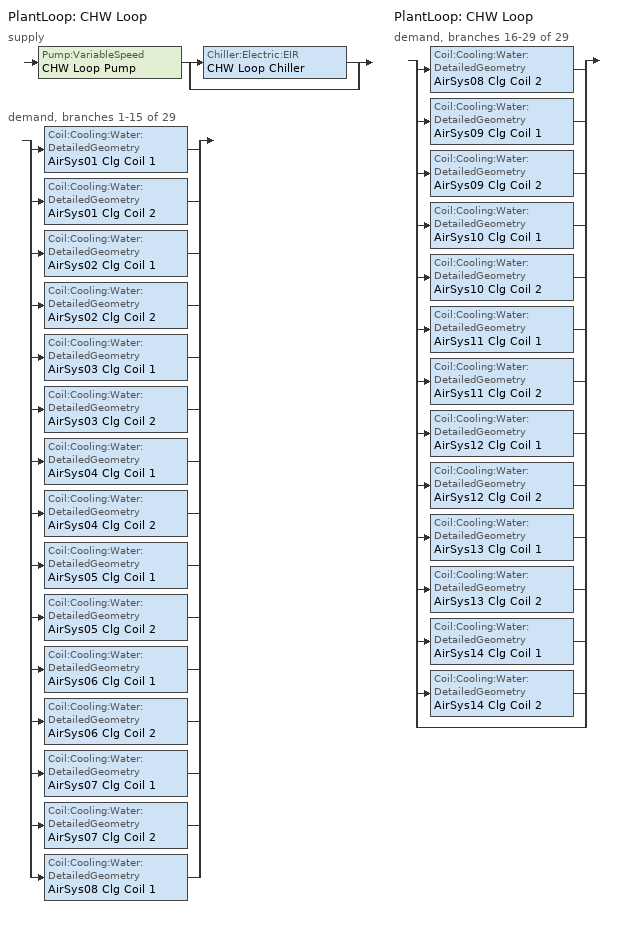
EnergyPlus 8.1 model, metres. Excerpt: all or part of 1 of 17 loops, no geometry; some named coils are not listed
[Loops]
PlantLoop 'CHW Loop'
 supply: Pump:VariableSpeed 'CHW Loop Pump' > split
  | Chiller:Electric:EIR 'CHW Loop Chiller'
  | bypass
 demand, branches 1-15 of 29: split
  | Coil:Cooling:Water:DetailedGeometry 'AirSys01 Clg Coil 1'
  | Coil:Cooling:Water:DetailedGeometry 'AirSys01 Clg Coil 2'
  | Coil:Cooling:Water:DetailedGeometry 'AirSys02 Clg Coil 1'
  | Coil:Cooling:Water:DetailedGeometry 'AirSys02 Clg Coil 2'
  | Coil:Cooling:Water:DetailedGeometry 'AirSys03 Clg Coil 1'
  | Coil:Cooling:Water:DetailedGeometry 'AirSys03 Clg Coil 2'
  | Coil:Cooling:Water:DetailedGeometry 'AirSys04 Clg Coil 1'
  | Coil:Cooling:Water:DetailedGeometry 'AirSys04 Clg Coil 2'
  | Coil:Cooling:Water:DetailedGeometry 'AirSys05 Clg Coil 1'
  | Coil:Cooling:Water:DetailedGeometry 'AirSys05 Clg Coil 2'
  | Coil:Cooling:Water:DetailedGeometry 'AirSys06 Clg Coil 1'
  | Coil:Cooling:Water:DetailedGeometry 'AirSys06 Clg Coil 2'
  | Coil:Cooling:Water:DetailedGeometry 'AirSys07 Clg Coil 1'
  | Coil:Cooling:Water:DetailedGeometry 'AirSys07 Clg Coil 2'
  | Coil:Cooling:Water:DetailedGeometry 'AirSys08 Clg Coil 1'
PlantLoop 'CHW Loop'
 demand, branches 16-29 of 29: split
  | Coil:Cooling:Water:DetailedGeometry 'AirSys08 Clg Coil 2'
  | Coil:Cooling:Water:DetailedGeometry 'AirSys09 Clg Coil 1'
  | Coil:Cooling:Water:DetailedGeometry 'AirSys09 Clg Coil 2'
  | Coil:Cooling:Water:DetailedGeometry 'AirSys10 Clg Coil 1'
  | Coil:Cooling:Water:DetailedGeometry 'AirSys10 Clg Coil 2'
  | Coil:Cooling:Water:DetailedGeometry 'AirSys11 Clg Coil 1'
  | Coil:Cooling:Water:DetailedGeometry 'AirSys11 Clg Coil 2'
  | Coil:Cooling:Water:DetailedGeometry 'AirSys12 Clg Coil 1'
  | Coil:Cooling:Water:DetailedGeometry 'AirSys12 Clg Coil 2'
  | Coil:Cooling:Water:DetailedGeometry 'AirSys13 Clg Coil 1'
  | Coil:Cooling:Water:DetailedGeometry 'AirSys13 Clg Coil 2'
  | Coil:Cooling:Water:DetailedGeometry 'AirSys14 Clg Coil 1'
  | Coil:Cooling:Water:DetailedGeometry 'AirSys14 Clg Coil 2'
  | bypass
[PlantLoop]
CHW Loop: Fluid Type=Water; Plant Equipment Operation Scheme=CHW Loop Operation Scheme; Maximum Loop Temperature {C}=98; Minimum Loop Temperature {C}=1; Maximum Loop Flow Rate {m3/s}=AutoSize; Minimum Loop Flow Rate {m3/s}=0; Plant Loop Volume {m3}=AutoSize; Load Distribution Scheme=Optimal
[Sizing:Plant]
CHW Loop: Loop Type=Cooling; Design Loop Exit Temperature {C}=6.7; Loop Design Temperature Difference {deltaC}=6.7
[SetpointManager:Scheduled]
CHW Loop Setpoint Manager: Control Variable=Temperature; Schedule=CHW Loop Setpoint Sch; Setpoint Node or NodeList=CHW Loop Supply Outlet Node
[PlantEquipmentOperationSchemes]
CHW Loop Operation Scheme: Control Scheme Object Type 1=PlantEquipmentOperation:CoolingLoad; Control Scheme Name 1=CHW Loop Operation; Control Scheme Schedule Name 1=Always_On
[PlantEquipmentList]
CHW Loop Equip List: Chiller:Electric:EIR, CHW Loop Chiller
[Pump:VariableSpeed]
CHW Loop Pump: Rated Flow Rate {m3/s}=AutoSize; Rated Pump Head {Pa}=179352; Rated Power Consumption {W}=AutoSize; Motor Efficiency=0.9; Fraction of Motor Inefficiencies to Fluid Stream=0; Coefficient 1 of the Part Load Performance Curve=0; Coefficient 2 of the Part Load Performance Curve=1; Coefficient 3 of the Part Load Performance Curve=0; Coefficient 4 of the Part Load Performance Curve=0; Minimum Flow Rate {m3/s}=0; Pump Control Type=Intermittent
[EnergyManagementSystem:Program]
AirSys12_SAT_Reset: IF AirSys12_Heat_Load > 0; SET AirSys12_Fan_Sch_Act = 0; SET DiningRoom_PTAC_Fan_Sch_Act = 1; ELSE; SET AirSys12_Fan_Sch_Act = 1; SET DiningRoom_PTAC_Fan_Sch_Act = 0; IF AirSys12_OA_Tdb > AirSys12_SAT_Value; IF AirSys12_OA_Enth < AirSys12_RA_Enth; SET AirSys12_SAT_Sch_Act = AirSys12_SAT_Econ; SET AirSys12_SAT_Value = AirSys12_SAT_Econ; ENDIF; ELSE; SET AirSys12_Sch_Act = AirSys12_SAT_Value; ENDIF; IF (@TrendSum AirSys12_FanFractionLog 3) < 3 * (AirSys12_MinFlowFraction + 0.01); SET AirSys12_SAT_Sch_Act = AirSys12_SAT + 2.78; SET AirSys12_SAT_Value = AirSys12_SAT + 2.78; ELSE; SET AirSys12_SAT_Sch_Act = AirSys12_SAT_Value; ENDIF; IF DiningRoom_Tdb > (AirSys12_ClgSetP - 1.0); SET AirSys12_SAT_Sch_Act = AirSys12_SAT; SET AirSys12_SAT_Value = AirSys12_SAT; ELSE; SET AirSys12_SAT_Sch_Act = AirSys12_SAT_Value; ENDIF; ENDIF; SET AirSys12_W = @WFnTdbRhPb 23.89 0.6 AirSys12_Pb; SET AirSys12_Tdp = @TdpFnWPb AirSys12_W AirSys12_Pb; SET DiningRoom_W = @WFnTdbRhPb DiningRoom_Tdb DiningRoom_RH/100 AirSys12_Pb; SET DiningRoom_Tdp = @TdpFnWPb DiningRoom_W AirSys12_Pb; IF DiningRoom_Tdp > AirSys12_Tdp; SET AirSys12_SAT_Sch_Act = AirSys12_SAT; SET AirSys12_SAT_Value = AirSys12_SAT; ELSE; SET AirSys12_SAT_Sch_Act = AirSys12_SAT_Value; ENDIF
AirSys13_Initialize_Globals: SET AirSys13_SAT_Value = AirSys13_SAT
AirSys13_SAT_Reset: IF AirSys13_Heat_Load > 0; SET AirSys13_Fan_Sch_Act = 0; SET MeetingRoom_PTAC_Fan_Sch_Act = 1; ELSE; SET AirSys13_Fan_Sch_Act = 1; SET MeetingRoom_PTAC_Fan_Sch_Act = 0; IF AirSys13_OA_Tdb > AirSys13_SAT_Value; IF AirSys13_OA_Enth < AirSys13_RA_Enth; SET AirSys13_SAT_Sch_Act = AirSys13_SAT_Econ; SET AirSys13_SAT_Value = AirSys13_SAT_Econ; ENDIF; ELSE; SET AirSys13_Sch_Act = AirSys13_SAT_Value; ENDIF; IF (@TrendSum AirSys13_FanFractionLog 3) < 3 * (AirSys13_MinFlowFraction + 0.01); SET AirSys13_SAT_Sch_Act = AirSys13_SAT + 2.78; SET AirSys13_SAT_Value = AirSys13_SAT + 2.78; ELSE; SET AirSys13_SAT_Sch_Act = AirSys13_SAT_Value; ENDIF; IF MeetingRoom_Tdb > (AirSys13_ClgSetP - 1.0); SET AirSys13_SAT_Sch_Act = AirSys13_SAT; SET AirSys13_SAT_Value = AirSys13_SAT; ELSE; SET AirSys13_SAT_Sch_Act = AirSys13_SAT_Value; ENDIF; ENDIF; SET AirSys13_W = @WFnTdbRhPb 23.89 0.6 AirSys13_Pb; SET AirSys13_Tdp = @TdpFnWPb AirSys13_W AirSys13_Pb; SET MeetingRoom_W = @WFnTdbRhPb MeetingRoom_Tdb MeetingRoom_RH/100 AirSys13_Pb; SET MeetingRoom_Tdp = @TdpFnWPb MeetingRoom_W AirSys13_Pb; IF MeetingRoom_Tdp > AirSys13_Tdp; SET AirSys13_SAT_Sch_Act = AirSys13_SAT; SET AirSys13_SAT_Value = AirSys13_SAT; ELSE; SET AirSys13_SAT_Sch_Act = AirSys13_SAT_Value; ENDIF
AirSys14_Initialize_Globals: SET AirSys14_SAT_Value = AirSys14_SAT
AirSys14_SAT_Reset: IF AirSys14_Heat_Load > 0; SET AirSys14_Fan_Sch_Act = 0; SET EnclosedOffice_PTAC_Fan_Sch_Act = 1; ELSE; SET AirSys14_Fan_Sch_Act = 1; SET EnclosedOffice_PTAC_Fan_Sch_Act = 0; IF AirSys14_OA_Tdb > AirSys14_SAT_Value; IF AirSys14_OA_Enth < AirSys14_RA_Enth; SET AirSys14_SAT_Sch_Act = AirSys14_SAT_Econ; SET AirSys14_SAT_Value = AirSys14_SAT_Econ; ENDIF; ELSE; SET AirSys14_Sch_Act = AirSys14_SAT_Value; ENDIF; IF (@TrendSum AirSys14_FanFractionLog 3) < 3 * (AirSys14_MinFlowFraction + 0.01); SET AirSys14_SAT_Sch_Act = AirSys14_SAT + 2.78; SET AirSys14_SAT_Value = AirSys14_SAT + 2.78; ELSE; SET AirSys14_SAT_Sch_Act = AirSys14_SAT_Value; ENDIF; IF EnclosedOffice_Tdb > (AirSys14_ClgSetP - 1.0); SET AirSys14_SAT_Sch_Act = AirSys14_SAT; SET AirSys14_SAT_Value = AirSys14_SAT; ELSE; SET AirSys14_SAT_Sch_Act = AirSys14_SAT_Value; ENDIF; ENDIF; SET AirSys14_W = @WFnTdbRhPb 23.89 0.6 AirSys14_Pb; SET AirSys14_Tdp = @TdpFnWPb AirSys14_W AirSys14_Pb; SET EnclosedOffice_W = @WFnTdbRhPb EnclosedOffice_Tdb EnclosedOffice_RH/100 AirSys14_Pb; SET EnclosedOffice_Tdp = @TdpFnWPb EnclosedOffice_W AirSys14_Pb; IF EnclosedOffice_Tdp > AirSys14_Tdp; SET AirSys14_SAT_Sch_Act = AirSys14_SAT; SET AirSys14_SAT_Value = AirSys14_SAT; ELSE; SET AirSys14_SAT_Sch_Act = AirSys14_SAT_Value; ENDIF
RefrigCondFollowOA: Set SetpointTemp = OutdoorDB + 5.56; Set SetpointTemp = @Max SetpointTemp 21.1; Set Rack_A_CondenserSP = SetpointTemp; Set Rack_B_CondenserSP = SetpointTemp; Set SetpointTemp = OutdoorDB + 8.33; Set SetpointTemp = @Max SetpointTemp 21.1; Set Rack_C_CondenserSP = SetpointTemp; Set Rack_D_CondenserSP = SetpointTemp
[PlantEquipmentOperation:CoolingLoad]
CHW Loop Operation: Load Range Lower Limit 1 {W}=0; Load Range Upper Limit 1 {W}=1e+015; Range Equipment List Name 1=CHW Loop Equip List
[Chiller:Electric:EIR]
CHW Loop Chiller: Reference Capacity {W}=AutoSize; Reference COP {W/W}=3; Reference Leaving Chilled Water Temperature {C}=6.7; Reference Entering Condenser Fluid Temperature {C}=35; Reference Chilled Water Flow Rate {m3/s}=AutoSize; Reference Condenser Fluid Flow Rate {m3/s}=AutoSize; Cooling Capacity Function of Temperature Curve=Chiller-Clg-Cap-fT; Electric Input to Cooling Output Ratio Function of Temperature Curve=Chiller-EIR-fT; Electric Input to Cooling Output Ratio Function of Part Load Ratio Curve=Chiller-EIR-fPLR; Minimum Part Load Ratio=0.15; Maximum Part Load Ratio=1; Optimum Part Load Ratio=1; Minimum Unloading Ratio=0.25; Condenser Type=AirCooled; Condenser Fan Power Ratio {W/W}=0; Leaving Chilled Water Lower Temperature Limit {C}=2; Chiller Flow Mode=NotModulated; Design Heat Recovery Water Flow Rate {m3/s}=0; Sizing Factor=1
[Schedule:Compact]
ALWAYS_ON: Through: 12/31, For: AllDays, Until: 24:00, 1
CHW Loop Setpoint Sch: Through: 12/31, For: AllDays, Until: 24:00, 6.7
[Curve:Biquadratic] Minimum Value of x {BasedOnField A2}=5; Maximum Value of x {BasedOnField A2}=10; Minimum Value of y {BasedOnField A3}=24; Maximum Value of y {BasedOnField A3}=35
Name | Coefficient1 Constant | Coefficient2 x | Coefficient3 x**2 | Coefficient4 y | Coefficient5 y**2 | Coefficient6 x*y
Chiller-Clg-Cap-fT | 1.02152 | 0.0370359 | 0.000233248 | -0.00389405 | -6.52536e-05 | -0.000268045
Chiller-EIR-fT | 0.701769 | -0.00452016 | 0.00053311 | -0.00549821 | 0.000544579 | -0.000729032
[Curve:Quadratic]
Chiller-EIR-fPLR: Coefficient1 Constant=0.0636912; Coefficient2 x=0.584888; Coefficient3 x**2=0.352803; Minimum Value of x {BasedOnField A2}=0; Maximum Value of x {BasedOnField A2}=1
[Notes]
Start SimMetaData
WeatherFileName=USA_CA_San.Francisco_TMY2.epw
RoofConstruction=Insulation Entirely Above Deck
ExtWallConstruction=Mass
End SimMetaData
US National Holidays
